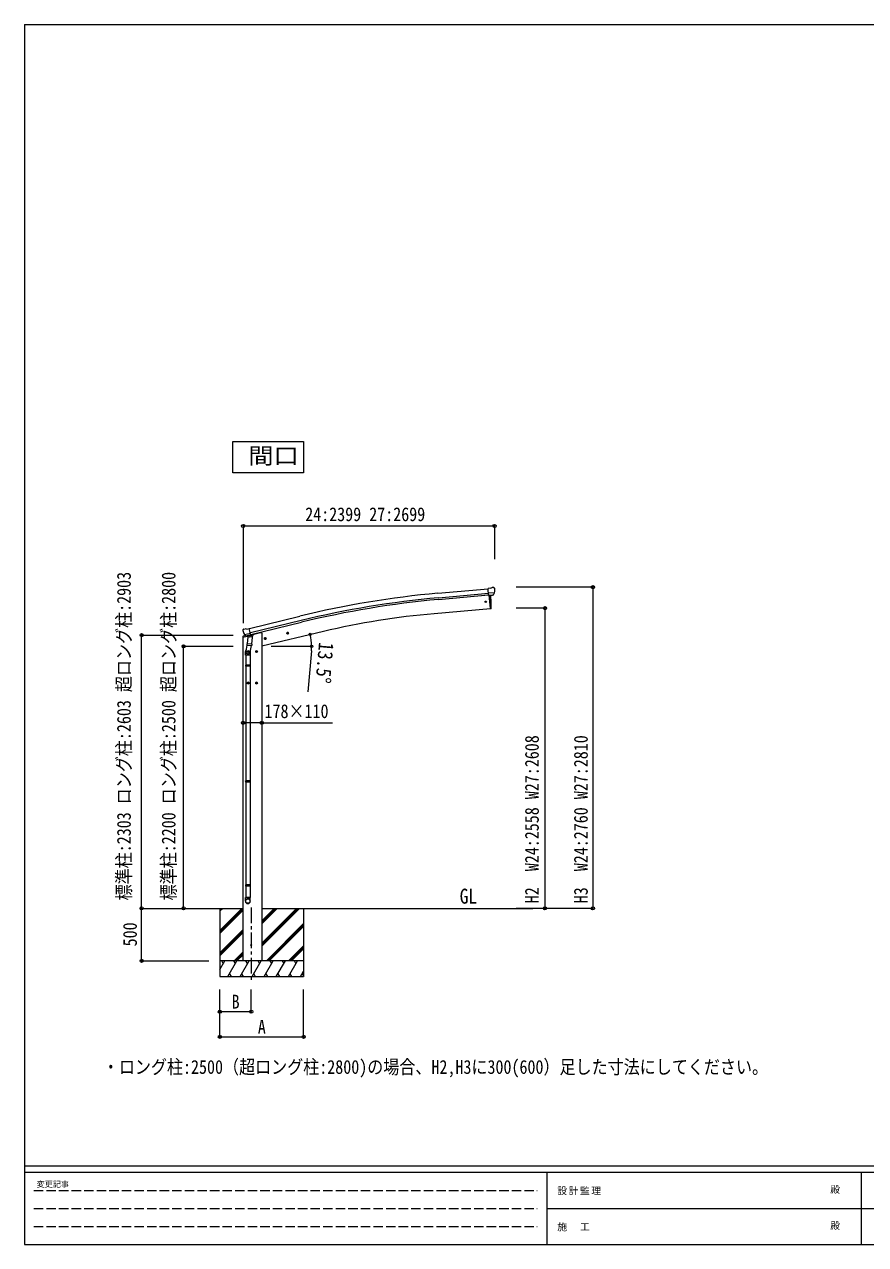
# Model space of a CAD drawing. Units: millimetres at full size, sheet at 1:30; details may follow other scales. Extents: x -8385 to 8479, y -5853 to 5787.
# Drawn here: x -8385 to -360, y -5853 to 5787 of the extents above; entities that cross this region are included whole.
import ezdxf
from ezdxf.enums import TextEntityAlignment as Align

# ---------------------------------------------------------------- set-up
doc = ezdxf.new("R2010")
doc.units = ezdxf.units.MM
doc.header["$LTSCALE"] = 30
doc.header["$PDMODE"] = 32
doc.header["$PDSIZE"] = 30
doc.linetypes.add('CHAIN1', pattern=[8, 5, -1, 1, -1])
doc.linetypes.add('DASHED3', pattern=[4, 3, -1])
for name, color, linetype, lineweight in [('0-0_0', 7, 'Continuous', 9), ('0-1_本体', 4, 'Continuous', 9), ('0-2_部品', 7, 'Continuous', 9), ('0-6_OTH_LINE', 7, 'Continuous', 9), ('0-A_寸法', 6, 'Continuous', 9), ('F-0_240', 7, 'Continuous', 9)]:
    doc.layers.add(name, color=color, linetype=linetype, lineweight=lineweight)
doc.styles.add('ＭＳ ゴシック', font='')
doc.styles.get('ＭＳ ゴシック').set_extended_font_data('MS Gothic')

msp = doc.modelspace()

# ---------------------------------------------------------------- linework, layer by layer
at = {"layer": '0-0_0'}
for p, q in [((-6895.87, -2645.52), (-6298.98, -2645.52)), ((-6521.23, -2856.7), (-6310, -2645.47)), ((-6521.23, -2672.85), (-6493.85, -2645.47)), ((-6521.23, -2658.71), (-6507.99, -2645.47)), ((-6521.23, -2870.84), (-6298.98, -2648.59)), ((-6521.23, -2884.98), (-6298.98, -2662.74)), ((-6120.98, -2764.82), (-6001.64, -2645.47)), ((-6120.98, -3005.23), (-5761.22, -2645.47)), ((-6120.98, -2976.95), (-5789.5, -2645.47)), ((-6120.98, -2991.09), (-5775.36, -2645.47)), ((-6120.98, -2793.1), (-5973.35, -2645.47)), ((-6120.98, -2778.96), (-5987.49, -2645.47)), ((-6120.98, -2645.52), (-3534.53, -2645.52)), ((-5721.23, -2645.47), (-5721.23, -3295.47)), ((-6077.37, -3145.47), (-5721.23, -2789.33)), ((-6521.23, -3068.83), (-6298.98, -2846.58)), ((-6521.23, -3082.97), (-6298.98, -2860.73)), ((-6521.23, -3097.12), (-6298.98, -2874.87)), ((-6063.23, -3145.47), (-5721.23, -2803.48)), ((-6049.09, -3145.47), (-5721.23, -2817.62)), ((-5865.24, -3145.47), (-5721.23, -3001.46)), ((-5851.1, -3145.47), (-5721.23, -3015.61)), ((-6385.74, -3145.47), (-6298.98, -3058.71)), ((-6371.6, -3145.47), (-6298.98, -3072.86)), ((-6357.46, -3145.47), (-6298.98, -3087)), ((-5836.96, -3145.47), (-5721.23, -3029.75)), ((-5721.23, -3145.47), (-6521.23, -3145.47)), ((-6521.23, -3229.3), (-6472.83, -3145.47)), ((-6487.83, -3171.45), (-6502.84, -3145.47)), ((-6443.97, -3295.47), (-6357.36, -3145.47)), ((-6372.37, -3171.45), (-6387.37, -3145.47)), ((-6328.5, -3295.47), (-6241.89, -3145.47)), ((-6256.9, -3171.45), (-6271.9, -3145.47)), ((-6213.03, -3295.47), (-6126.42, -3145.47)), ((-6141.42, -3171.45), (-6156.43, -3145.47)), ((-6097.56, -3295.47), (-6010.95, -3145.47)), ((-6025.95, -3171.45), (-6040.95, -3145.47)), ((-5982.09, -3295.47), (-5895.48, -3145.47)), ((-5925.48, -3145.47), (-5910.48, -3171.45)), ((-5866.62, -3295.47), (-5780.01, -3145.47)), ((-5795.01, -3171.45), (-5810.01, -3145.47)), ((-5751.15, -3295.47), (-5721.23, -3243.66)), ((-6428.97, -3269.49), (-6413.97, -3295.47)), ((-6313.5, -3269.49), (-6298.5, -3295.47)), ((-6198.03, -3269.49), (-6183.03, -3295.47)), ((-6082.56, -3269.49), (-6067.56, -3295.47)), ((-5967.09, -3269.49), (-5952.09, -3295.47)), ((-5851.62, -3269.49), (-5836.62, -3295.47)), ((-5736.15, -3269.49), (-5721.15, -3295.47))]:
    msp.add_line(p, q, dxfattribs=at)
msp.add_lwpolyline([(-6521.23, -2645.47), (-6521.23, -3295.47), (-5721.23, -3295.47)], dxfattribs=at)
at = {"layer": '0-1_本体'}
for p, q in [((-4439.97, 361.08), (-3962.65, 404.4)), ((-4436.06, 318.04), (-3958.94, 361.35)), ((-4434.54, 301.33), (-3957.27, 344.64)), ((-3949.97, 341.47), (-3938.71, 212.86)), ((-6239.51, 24.68), (-5756.66, 142.25)), ((-3938.71, 212.86), (-4476.65, 165.79)), ((-5746.44, 100.26), (-6229.45, -17.24)), ((-6225.51, -33.67), (-5742.47, 83.95)), ((-6298.98, -3145.47), (-6298.98, -58.92)), ((-6196.99, -27.96), (-6144.98, -15.47)), ((-6120.98, -15.47), (-6144.98, -15.47)), ((-5532.89, -4.28), (-6120.98, -145.47)), ((-6120.98, -15.47), (-6120.98, -3145.47))]:
    msp.add_line(p, q, dxfattribs=at)
at = {"layer": '0-1_本体', "color": 5, "linetype": 'CHAIN1'}
msp.add_line((-6220.98, -2636.26), (-6220.98, -3326.78), dxfattribs=at)
at = {"layer": '0-1_本体'}
for centre, radius, start, end in [((-3625.95, -8607.49), 9005.44, 95.18612, 103.68612), ((-3625.95, -8607.49), 8962.23, 95.18612, 103.68612), ((-3625.95, -8607.49), 8945.44, 95.18612, 103.68612), ((-3830.38, -7212.61), 7406.65, 95.00571, 103.2889)]:
    msp.add_arc(centre, radius, start, end, dxfattribs=at)
at = {"layer": '0-2_部品'}
for p, q in [((-3936.03, 407.83), (-3962.6, 405.51)), ((-3956.94, 340.85), (-3962.6, 405.51)), ((-3899.73, 365.54), (-3958.65, 360.39)), ((-3936.03, 407.83), (-3924.31, 414.6)), ((-3909.41, 416.18), (-3923.07, 414.99)), ((-3910.98, 346.06), (-3900.05, 364.99)), ((-3900.27, 410.43), (-3905.76, 415.03)), ((-3899.21, 408.39), (-3899.09, 407.05)), ((-3946.98, 341.72), (-3956.94, 340.85)), ((-3938.91, 215.14), (-3949.97, 341.47)), ((-3913.37, 344.66), (-3921.08, 343.98)), ((-3938.67, 212.37), (-3938.91, 215.14)), ((-3936.06, 212.76), (-3938.67, 212.37)), ((-6300.81, 8.07), (-6300.53, 6.92)), ((-6296.59, 16.65), (-6300.45, 10.35)), ((-6293.49, 18.9), (-6280.31, 22.06)), ((-6265.75, 19.39), (-6279.01, 22.08)), ((-6265.75, 19.39), (-6239.82, 25.61)), ((-6301.55, -59.53), (-6259.85, -49.52)), ((-6301.55, -52.64), (-6301.55, -59.53)), ((-6273.86, -43.63), (-6299.25, -49.72)), ((-6286.75, -32.23), (-6229.25, -18.43)), ((-6269.9, -47.14), (-6286.28, -32.65)), ((-6258.39, -96.31), (-6274.31, -192.48)), ((-6267.19, -47.71), (-6259.67, -45.91)), ((-6266.44, -47.25), (-6264.91, -46.88)), ((-6264.91, -46.88), (-6228.21, -38.07)), ((-6263.07, -47.11), (-6263.12, -47.85)), ((-6262.37, -48.89), (-6236.55, -55.33)), ((-6255.45, -54.24), (-6260.13, -121.08)), ((-6209.76, -57.43), (-6255.45, -54.24)), ((-6253.68, -51.06), (-6253.91, -54.35)), ((-6234.16, -39.9), (-6235.18, -54.5)), ((-6228.21, -38.07), (-6226.68, -37.7)), ((-6225.12, -35.6), (-6224.18, -35.67)), ((-6224.18, -35.67), (-6210.87, -50.98)), ((-6220.23, -40.01), (-6200.82, -35.35)), ((-6214.44, -124.27), (-6209.76, -57.43)), ((-6210.87, -50.98), (-6211.31, -57.33)), ((-6196.99, -26.72), (-6196.99, -30.49)), ((-6097.41, -73.07), (-6077.96, -68.4)), ((-6092.85, -65.29), (-6094.98, -72.49)), ((-6085.56, -63.54), (-6092.85, -65.29)), ((-6085.35, -80.46), (-6090.02, -61.01)), ((-6080.39, -68.98), (-6085.56, -63.54)), ((-6082.52, -76.18), (-6080.39, -68.98)), ((-5883.48, -21.71), (-5864.03, -17.04)), ((-5878.92, -13.93), (-5881.05, -21.13)), ((-5871.62, -12.18), (-5878.92, -13.93)), ((-5871.42, -29.1), (-5876.09, -9.65)), ((-5866.45, -17.62), (-5871.62, -12.18)), ((-5868.59, -24.82), (-5866.45, -17.62)), ((-6276.46, -229.64), (-6276.46, -195.29)), ((-6230.46, -229.64), (-6276.46, -229.64)), ((-6274.46, -229.64), (-6274.46, -323.64)), ((-6260.98, -133.54), (-6260.11, -121.08)), ((-6260.59, -134.9), (-6260.59, -134.9)), ((-6214.44, -124.27), (-6260.13, -121.08)), ((-6239.98, -195.71), (-6259.98, -195.71)), ((-6259.14, -135.68), (-6217.44, -138.6)), ((-6249.98, -188.21), (-6256.48, -191.96)), ((-6256.48, -191.96), (-6256.48, -199.47)), ((-6256.48, -199.47), (-6249.98, -203.22)), ((-6249.98, -205.71), (-6249.98, -185.71)), ((-6243.48, -191.96), (-6249.98, -188.21)), ((-6222.87, -138.22), (-6233.6, -201.8)), ((-6232.46, -229.64), (-6232.46, -323.64)), ((-6230.46, -194.99), (-6230.46, -229.64)), ((-6214.45, -124.27), (-6215.34, -136.97)), ((-6159.98, -195.71), (-6179.98, -195.71)), ((-6169.98, -188.21), (-6176.48, -191.96)), ((-6176.48, -191.96), (-6176.48, -199.47)), ((-6176.48, -199.47), (-6169.98, -203.22)), ((-6169.98, -205.71), (-6169.98, -185.71)), ((-6163.48, -191.96), (-6169.98, -188.21)), ((-6276.46, -325.64), (-6275.46, -323.64)), ((-6230.46, -325.64), (-6276.46, -325.64)), ((-6230.46, -333.64), (-6276.46, -333.64)), ((-6231.46, -323.64), (-6275.46, -323.64)), ((-6231.46, -335.64), (-6275.46, -335.64)), ((-6274.46, -335.64), (-6274.46, -1429.83)), ((-6232.46, -335.64), (-6232.46, -1429.83)), ((-6230.46, -325.64), (-6231.46, -323.64)), ((-6230.46, -333.64), (-6231.46, -335.64)), ((-6230.46, -325.64), (-6230.46, -333.64)), ((-6239.98, -495.71), (-6259.98, -495.71)), ((-6249.98, -488.21), (-6256.48, -491.96)), ((-6256.48, -491.96), (-6256.48, -499.47)), ((-6256.48, -499.47), (-6249.98, -503.22)), ((-6249.98, -505.71), (-6249.98, -485.71)), ((-6243.48, -491.96), (-6249.98, -488.21)), ((-6159.98, -495.71), (-6179.98, -495.71)), ((-6169.98, -488.21), (-6176.48, -491.96)), ((-6176.48, -491.96), (-6176.48, -499.47)), ((-6176.48, -499.47), (-6169.98, -503.22)), ((-6169.98, -505.71), (-6169.98, -485.71)), ((-6163.48, -491.96), (-6169.98, -488.21)), ((-6276.46, -1431.83), (-6275.46, -1429.83)), ((-6230.46, -1431.83), (-6276.46, -1431.83)), ((-6230.46, -1439.83), (-6276.46, -1439.83)), ((-6231.46, -1429.83), (-6275.46, -1429.83)), ((-6231.46, -1441.83), (-6275.46, -1441.83)), ((-6274.46, -1441.83), (-6274.46, -2420.02)), ((-6232.46, -1441.83), (-6232.46, -2420.02)), ((-6230.46, -1431.83), (-6231.46, -1429.83)), ((-6230.46, -1439.83), (-6231.46, -1441.83)), ((-6230.46, -1431.83), (-6230.46, -1439.83)), ((-6276.46, -2422.02), (-6275.46, -2420.02)), ((-6230.46, -2422.02), (-6276.46, -2422.02)), ((-6230.46, -2430.02), (-6276.46, -2430.02)), ((-6231.46, -2420.02), (-6275.46, -2420.02)), ((-6231.46, -2432.02), (-6275.46, -2432.02)), ((-6274.46, -2432.02), (-6274.46, -2542.02)), ((-6232.46, -2432.02), (-6232.46, -2542.02)), ((-6230.46, -2422.02), (-6231.46, -2420.02)), ((-6230.46, -2430.02), (-6231.46, -2432.02)), ((-6230.46, -2422.02), (-6230.46, -2430.02)), ((-6276.46, -2576.16), (-6276.46, -2542.02)), ((-6230.46, -2542.02), (-6276.46, -2542.02)), ((-6230.46, -2576.16), (-6230.46, -2542.02))]:
    msp.add_line(p, q, dxfattribs=at)
for points in [[(-3899.66, 366.18), (-3899.95, 365.19), (-3900.05, 364.99)], [(-3946.98, 341.72), (-3946.71, 341.65), (-3921.33, 343.87), (-3921.08, 343.98)], [(-3933.52, 215.59), (-3932.68, 241.22), (-3932.48, 267.72), (-3932.96, 294.2), (-3934.1, 320.68), (-3935.6, 342.63)], [(-6234.39, -39.84), (-6224.67, -37.5), (-6239.82, 25.61)], [(-6287.02, -31.66), (-6286.44, -32.5), (-6286.28, -32.65)], [(-6234.39, -39.84), (-6234.63, -39.99), (-6259.39, -45.93), (-6259.67, -45.91)], [(-6094.98, -72.49), (-6089.82, -77.93), (-6082.52, -76.18)], [(-5881.05, -21.13), (-5875.88, -26.57), (-5868.59, -24.82)], [(-6249.98, -203.22), (-6243.48, -199.47), (-6243.48, -191.96)], [(-6169.98, -203.22), (-6163.48, -199.47), (-6163.48, -191.96)], [(-6276.46, -325.64), (-6276.46, -333.64), (-6275.46, -335.64)], [(-6249.98, -503.22), (-6243.48, -499.47), (-6243.48, -491.96)], [(-6169.98, -503.22), (-6163.48, -499.47), (-6163.48, -491.96)], [(-6276.46, -1431.83), (-6276.46, -1439.83), (-6275.46, -1441.83)], [(-6276.46, -2422.02), (-6276.46, -2430.02), (-6275.46, -2432.02)]]:
    msp.add_lwpolyline(points, dxfattribs=at)
for centre, radius in [((-3984.82, 279.99), 6.5), ((-6087.69, -70.73), 8.5), ((-6087.69, -70.73), 7.7), ((-6087.69, -70.73), 6.5), ((-5873.75, -19.37), 8.5), ((-5873.75, -19.37), 7.7), ((-5873.75, -19.37), 6.5), ((-6249.98, -195.71), 8.5), ((-6249.98, -195.71), 7.7), ((-6249.98, -195.71), 6.5), ((-6169.98, -195.71), 8.5), ((-6169.98, -195.71), 7.7), ((-6169.98, -195.71), 6.5), ((-6249.98, -495.71), 8.5), ((-6249.98, -495.71), 7.7), ((-6249.98, -495.71), 6.5), ((-6169.98, -495.71), 8.5), ((-6169.98, -495.71), 7.7), ((-6169.98, -495.71), 6.5)]:
    msp.add_circle(centre, radius, dxfattribs=at)
at = {"layer": '0-2_部品', "color": 4}
msp.add_circle((-6220.98, -2995.47), 4.5, dxfattribs=at)
at = {"layer": '0-2_部品'}
for centre, radius, start, end in [((-3922.81, 412), 3, 95, 120), ((-3908.97, 411.2), 5, 50.00648, 94.99352), ((-4100.72, 389.41), 202.4, 353.4085, 5), ((-3936.5, 215.73), 3, 278.50322, 357.46219), ((-6103.73, 54.17), 202.4, 193.5, 205.09125), ((-6292.33, 14.04), 5, 103.5, 148.5), ((-6279.61, 19.15), 3, 78.5, 103.5), ((-6298.55, -52.64), 3, 103.5, 180), ((-6266.56, -46.76), 0.5, 248.23754, 283.5), ((-6263.57, -47.08), 0.5, 356, 103.5), ((-6262.13, -47.92), 1, 176, 256), ((-6236.2, -54.36), 1.03, 250.03897, 351.96569), ((-6233.56, -39.98), 0.604, 100.59842, 172.20595), ((-6226.79, -37.22), 0.5, 283.5, 318.76246), ((-6201.99, -30.49), 5, 283.5, 0), ((-6246.46, -195.29), 30, 177.45142, 180), ((-6259.04, -133.72), 1.95, 175.04017, 217.47766), ((-6259, -133.69), 2, 217.40962, 266), ((-6217.3, -136.6), 2, 266, 349.46843)]:
    msp.add_arc(centre, radius, start, end, dxfattribs=at)
for centre, major_axis, ratio, start_param, end_param in [((-3894.88, 412.44), (-15.35, 3.44), 0.101033, 5.97514262, 5.97537366), ((-3902.2, 408.13), (2.71, -1.31), 0.997474, 0.53665673, 1.32256522), ((-3913.64, 347.65), (1.62, -2.54), 0.997631, 5.80419048, 5.89294842), ((-3913.71, 347.76), (-3.5, 2.17), 0.650902, 2.11455212, 2.18736272), ((-3913.58, 347.56), (1.62, -2.54), 0.997631, 5.96575902, 6.76218013), ((-6297.89, 8.79), (-1.57, -2.57), 0.99628, 4.71238898, 5.49965061), ((-6267.91, -44.89), (-0.73, -2.92), 0.997631, 5.80419048, 6.60061159), ((-6267.86, -44.66), (2.63, 3.16), 0.650902, 4.09582259, 4.16863319), ((-6267.89, -44.79), (-0.73, -2.92), 0.997631, 0.39023689, 0.47899483), ((-6253.46, -194.99), (23, 0), 0.996195, 2.55602575, 6.56630284), ((-6253.46, -194.99), (21, 0), 0.996195, 2.93491471, 5.95123941), ((-6253.46, -2574.42), (-23, 0), 0.996195, 3.14159265, 6.28318531), ((-6253.46, -2576.16), (-23, 0), 0.996195, 3.14159265, 6.28318531), ((-6253.46, -2576.16), (0, -23.43), 0.981806, 4.71238898, 7.85398163)]:
    msp.add_ellipse(centre, major_axis=major_axis, ratio=ratio, start_param=start_param, end_param=end_param, dxfattribs=at)
msp.add_ellipse((-6253.46, -2576.16), major_axis=(21, 0), ratio=0.996195, dxfattribs=at)
at = {"layer": '0-6_OTH_LINE', "color": 6}
for p, q in [((-2961.85, 418.63), (-3693.89, 418.63)), ((-2961.85, 418.63), (-2961.85, -2645.47)), ((-3419.05, 218.33), (-3693.89, 218.33)), ((-3419.05, 218.33), (-3419.05, -2645.47)), ((-7267.38, -39.07), (-6393.93, -39.07)), ((-7267.38, -2645.47), (-7267.38, -39.07)), ((-6866.68, -145.47), (-6393.93, -145.47)), ((-6866.68, -2645.47), (-6866.68, -145.47)), ((-7267.38, -2645.47), (-6625.29, -2645.47)), ((-7267.38, -3145.47), (-7267.38, -2645.47)), ((-6866.68, -2645.47), (-6625.29, -2645.47)), ((-3419.05, -2645.47), (-3693.89, -2645.47)), ((-2961.85, -2645.47), (-3693.89, -2645.47)), ((-7267.38, -3145.47), (-6625.29, -3145.47))]:
    msp.add_line(p, q, dxfattribs=at)
at = {"layer": '0-6_OTH_LINE', "color": 3}
msp.add_lwpolyline([(-6398.47, 1808.66), (-5722.06, 1808.66), (-5722.06, 1509.16), (-6398.47, 1509.16)], close=True, dxfattribs=at)
at = {"layer": '0-6_OTH_LINE', "color": 6}
for p in [(-2961.85, 418.63), (-3419.05, 218.33), (-7267.38, -39.07), (-6866.68, -145.47), (-7267.38, -2645.47), (-6866.68, -2645.47), (-3419.05, -2645.47), (-2961.85, -2645.47), (-7267.38, -3145.47)]:
    msp.add_point(p, dxfattribs=at)
at = {"layer": '0-A_寸法'}
for p, q in [((-6298.98, 1002.89), (-6298.98, 686.27)), ((-6298.98, 1002.89), (-3899.98, 1002.89)), ((-3899.98, 1002.89), (-3899.98, 686.27)), ((-6298.98, 686.27), (-6298.98, 74.04)), ((-6031.48, -145.47), (-5644.63, -145.47)), ((-5647.48, -187.93), (-5681.85, -580.43)), ((-6120.98, -875.65), (-6298.98, -875.65)), ((-6120.98, -875.65), (-5446.11, -875.65)), ((-6521.23, -3870.9), (-6521.23, -3418.95)), ((-6521.23, -3630.92), (-6521.23, -3418.95)), ((-6220.98, -3630.92), (-6220.98, -3418.95)), ((-5721.23, -3870.9), (-5721.23, -3418.95)), ((-6220.98, -3630.92), (-6521.23, -3630.92)), ((-6521.23, -3870.9), (-5721.23, -3870.9))]:
    msp.add_line(p, q, dxfattribs=at)
for centre in [(-5659.08, -31.82), (-5645.63, -145.47)]:
    msp.add_circle(centre, 10.62, dxfattribs=at)
for start, end in [(0, 13.5), (354.99678, 0)]:
    msp.add_arc((-6132.48, -145.47), 486.86, start, end, dxfattribs=at)
for p in [(-6298.98, 1002.89), (-3899.98, 1002.89), (-6298.98, -875.65), (-6120.98, -875.65), (-6521.23, -3630.92), (-6220.98, -3630.92), (-6521.23, -3870.9), (-5721.23, -3870.9)]:
    msp.add_point(p, dxfattribs=at)
at = {"layer": 'F-0_240', "color": 5}
for p, q in [((-8385.45, 5787.34), (-8385.45, -5852.66)), ((-8385.45, 5787.34), (8054.55, 5787.34)), ((-8385.45, -5102.66), (8054.55, -5102.66)), ((-8385.45, -5162.66), (5387.79, -5162.66)), ((-3402.21, -5162.66), (-3402.21, -5852.66)), ((-402.21, -5162.66), (-402.21, -5852.66)), ((-3402.21, -5507.66), (2747.79, -5507.66)), ((-8385.45, -5852.66), (8054.55, -5852.66))]:
    msp.add_line(p, q, dxfattribs=at)
at = {"layer": 'F-0_240', "color": 4, "linetype": 'DASHED3'}
for p, q in [((-8295.46, -5335.16), (-3492.21, -5335.16)), ((-8295.46, -5507.66), (-3492.21, -5507.66)), ((-8295.46, -5680.16), (-3492.21, -5680.16))]:
    msp.add_line(p, q, dxfattribs=at)

# ---------------------------------------------------------------- texts
at = {"layer": '0-0_0', "style": 'ＭＳ ゴシック', "width": 0.85}
for s, height, p in [('GL', 143, (-4232.59, -2643.17)), ('・ロング柱:2500（超ロング柱:2800)の場合、H2,H3に300(600）足した寸法にしてください。', 132, (-7637.64, -4263.34))]:
    msp.add_text(s, height=height, dxfattribs=at).set_placement(p, align=Align.BOTTOM_LEFT)
at = {"layer": '0-6_OTH_LINE', "color": 2, "style": 'ＭＳ ゴシック', "width": 1.15}
msp.add_text('間口', height=154, dxfattribs=at).set_placement((-6249.98, 1548.28), align=Align.BOTTOM_LEFT)
at = {"layer": '0-6_OTH_LINE', "style": 'ＭＳ ゴシック', "width": 0.85}
for s, p in [('標準柱:2303 ロング柱:2603 超ロング柱:2903', (-7331.1, -2569.42)), ('標準柱:2200 ロング柱:2500 超ロング柱:2800', (-6904.56, -2569.42)), ('H2\u3000W24:2558 W27:2608', (-3438.73, -2596.77)), ('H3\u3000W24:2760 W27:2810', (-2971.8, -2596.77)), ('500', (-7273.38, -3007.97))]:
    msp.add_text(s, height=132, rotation=90, dxfattribs=at).set_placement(p, align=Align.BOTTOM_LEFT)
at = {"layer": '0-A_寸法', "color": 7, "style": 'ＭＳ ゴシック', "width": 0.85}
for s, p in [('24:2399 27:2699', (-5706.54, 1008.89)), ('178×110', (-6094.73, -869.65)), ('B', (-6408.73, -3640.92)), ('A', (-6158.73, -3880.9))]:
    msp.add_text(s, height=132, dxfattribs=at).set_placement(p, align=Align.BOTTOM_LEFT)
msp.add_text('13.5°', height=143, rotation=264.997, dxfattribs=at).set_placement((-5617, -97.75), align=Align.BOTTOM_LEFT)
at = {"layer": 'F-0_240', "style": 'ＭＳ ゴシック'}
for s, height, p in [('変更記事', 54.99, (-8268.23, -5320.16)), ('殿', 65.98, (-697.92, -5380.16)), ('殿', 65.98, (-697.92, -5725.16))]:
    msp.add_text(s, height=height, dxfattribs=at).set_placement(p, align=Align.BOTTOM_LEFT)
at = {"layer": 'F-0_240', "char_height": 65.98, "attachment_point": 7, "style": 'ＭＳ ゴシック'}
for s, insert in [('\\T1.17;設計監理', (-3300.89, -5380.16)), ('\\T1.17;施\u3000工', (-3300.89, -5725.16))]:
    msp.add_mtext(s, dxfattribs=dict(at, insert=insert))

doc.saveas('drawing.dxf')
